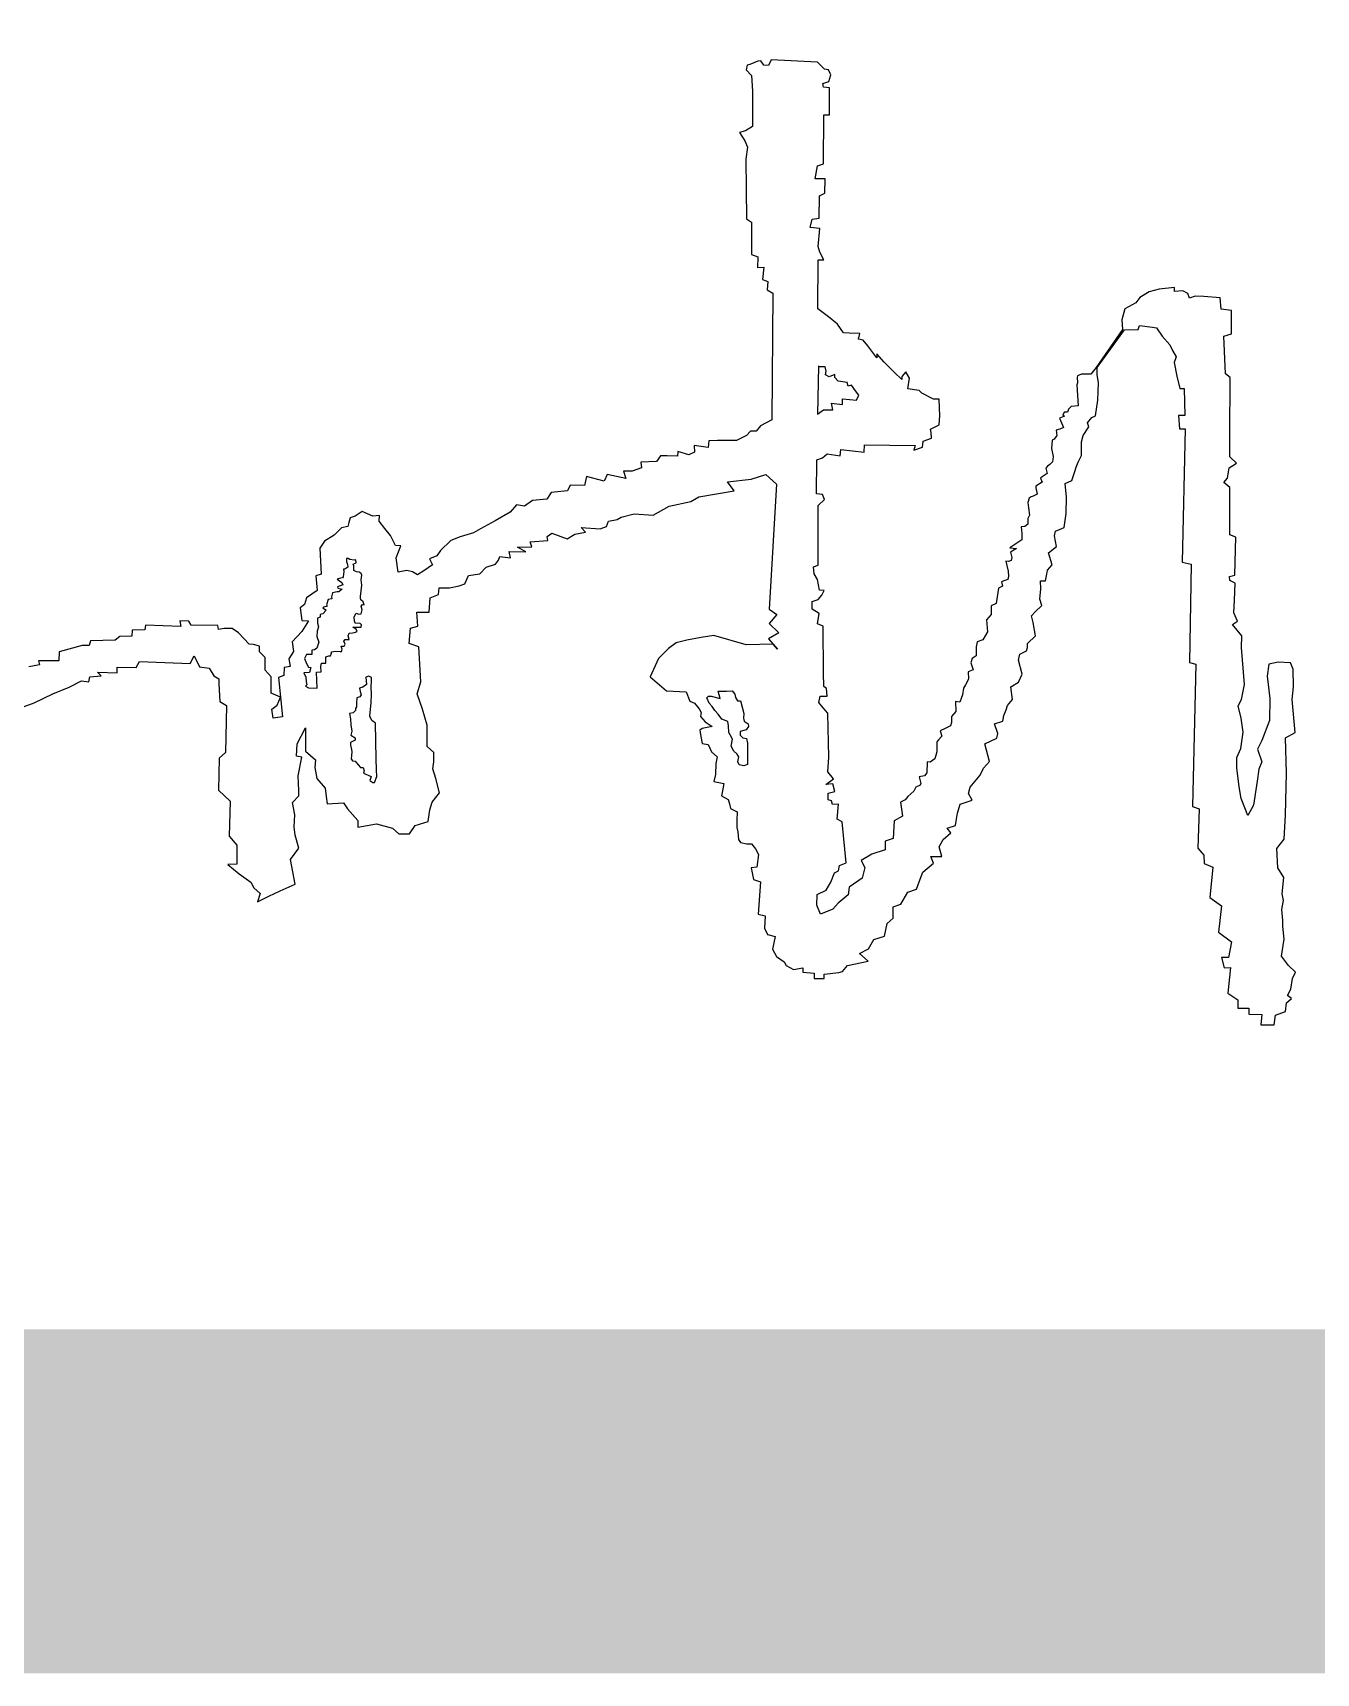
# Model space of a CAD drawing. Header units: inches. Extents: x -1128797 to -980297, y 1991282 to 2033282.
# Drawn here: x -995566.5 to -995193.2, y 1992231.6 to 1992708.7 of the extents above; entities that cross this region are included whole.
import ezdxf

# ---------------------------------------------------------------- set-up
doc = ezdxf.new("R2010")
doc.units = ezdxf.units.IN
doc.header["$MEASUREMENT"] = 0
for name, color, linetype in [('PUB_TITLE', 4, 'Continuous'), ('XD修改V1.1', 1, 'Continuous'), ('图框', 7, 'Continuous')]:
    doc.layers.add(name, color=color, linetype=linetype)

# ---------------------------------------------------------------- blocks, each defined once
blk = doc.blocks.new('A$C4CA6255D')
at = {"color": 240}
for p, q in [((741.68, 416.87), (741.36, 415.46)), ((741.36, 415.46), (743.01, 413.69)), ((742.48, 417.17), (741.68, 416.87)), ((745.05, 418.16), (742.48, 417.17)), ((745.97, 418.29), (745.05, 418.16)), ((746.96, 416.91), (745.97, 418.29)), ((748.35, 416.85), (746.96, 416.91)), ((749.27, 418.62), (748.35, 416.85)), ((763.83, 417.9), (749.27, 418.62)), ((766.07, 415.66), (763.83, 417.9)), ((767.32, 415.4), (766.07, 415.66)), ((768.05, 413.88), (767.32, 415.4)), ((743.01, 413.69), (743.34, 408.75)), ((765.55, 411.12), (767.39, 411.78)), ((765.74, 410), (765.55, 411.12)), ((767.65, 409.74), (765.74, 410)), ((767.39, 411.78), (768.05, 413.88)), ((767.65, 401.2), (767.65, 409.74)), ((743.34, 408.75), (743.33, 397.53)), ((765.74, 385.73), (765.81, 401.2)), ((765.81, 401.2), (767.65, 401.2)), ((741.09, 396.21), (739.18, 395.62)), ((739.18, 395.62), (740.96, 393.05)), ((743.33, 397.53), (741.09, 396.21)), ((740.96, 393.05), (741.75, 391.08)), ((741.75, 391.08), (741.22, 387.2)), ((741.22, 387.2), (741.48, 368.39)), ((763.11, 381.08), (763.83, 385.14)), ((763.83, 385.14), (765.74, 385.73)), ((766.27, 381.08), (763.11, 381.08)), ((766.2, 376.47), (766.27, 381.08)), ((764.36, 368.58), (764.49, 375.68)), ((764.49, 375.68), (766.2, 376.47)), ((741.48, 368.39), (743, 367.4)), ((761.53, 365.68), (762.12, 368.31)), ((762.12, 368.31), (764.36, 368.58)), ((743, 367.4), (743.06, 357.15)), ((764.56, 365.35), (761.53, 365.68)), ((764.03, 359.64), (764.56, 365.35)), ((764.56, 357.93), (764.03, 359.64)), ((765.88, 355.43), (764.56, 357.93)), ((743.06, 357.15), (745.03, 356.43)), ((745.03, 356.43), (744.9, 353.07)), ((744.9, 353.07), (746.88, 353.14)), ((746.88, 353.14), (746.48, 349.25)), ((763.96, 340.03), (764.03, 355.43)), ((764.03, 355.43), (765.88, 355.43)), ((746.48, 349.25), (748.2, 348.66)), ((748.2, 348.66), (747.93, 345.96)), ((747.93, 345.96), (749.71, 344.98)), ((749.71, 344.98), (749.48, 305.01)), ((864.33, 341.85), (860.84, 339.99)), ((865.61, 343.59), (864.33, 341.85)), ((868.52, 345.33), (865.61, 343.59)), ((871.65, 346.26), (868.52, 345.33)), ((876.54, 346.73), (871.65, 346.26)), ((876.54, 345.45), (876.54, 346.73)), ((879.21, 345.68), (876.54, 345.45)), ((880.72, 344.82), (879.21, 345.68)), ((881.31, 343.36), (880.72, 344.82)), ((883.05, 344.05), (881.31, 343.36)), ((885.84, 343.94), (883.05, 344.05)), ((885.84, 343.94), (885.84, 343.94)), ((890.96, 343.47), (885.84, 343.94)), ((891.31, 339.87), (890.96, 343.47)), ((767.28, 337.48), (763.96, 340.03)), ((770.18, 335.18), (767.28, 337.48)), ((860.84, 339.99), (859.91, 336.51)), ((894.57, 339.53), (891.31, 339.87)), ((894.57, 332.11), (894.57, 339.53)), ((772.09, 332.42), (770.18, 335.18)), ((773.87, 332.28), (772.09, 332.42)), ((777.18, 332.26), (773.87, 332.28)), ((776.83, 330.38), (777.18, 332.26)), ((860.1, 333.53), (851.8, 321.54)), ((857.16, 328.44), (860.77, 333.37)), ((859.91, 336.51), (860.1, 333.53)), ((860.77, 333.37), (865.1, 333.45)), ((865.1, 333.45), (865.52, 334.79)), ((865.52, 334.79), (869.64, 334.17)), ((869.64, 334.17), (870.88, 333.96)), ((870.88, 333.96), (872.63, 331.39)), ((872.63, 331.39), (875.1, 328.61)), ((892.13, 331.41), (894.57, 332.11)), ((892.59, 319.45), (892.13, 331.41)), ((778.28, 330.11), (776.83, 330.38)), ((779.73, 328.34), (778.28, 330.11)), ((782.57, 324.58), (779.73, 328.34)), ((852.11, 321.54), (857.16, 328.44)), ((875.1, 328.61), (875.93, 326.86)), ((875.93, 326.86), (877.06, 324.9)), ((764.2, 322.02), (763.9, 306.73)), ((766.3, 321.65), (764.19, 321.69)), ((766.6, 320.3), (766.3, 321.65)), ((782.57, 325.83), (782.57, 324.58)), ((784.87, 323.2), (782.57, 325.83)), ((788.1, 320.04), (784.87, 323.2)), ((851.8, 321.54), (850.09, 319.43)), ((852.11, 319.28), (852.11, 321.54)), ((877.06, 324.9), (876.44, 323.05)), ((876.44, 323.05), (877.27, 318.72)), ((766.37, 319.17), (766.6, 320.3)), ((767.5, 318.5), (766.37, 319.17)), ((769.37, 319.32), (767.5, 318.5)), ((769.37, 318.35), (769.37, 319.32)), ((770.42, 317.15), (769.37, 318.35)), ((773.24, 316.76), (770.42, 317.15)), ((773.24, 316.76), (773.24, 316.76)), ((773.58, 315.58), (773.24, 316.76)), ((774.63, 315.88), (773.58, 315.58)), ((775.83, 314.08), (774.63, 315.88)), ((790.47, 317.67), (788.1, 320.04)), ((791.73, 320.17), (790.47, 318.66)), ((790.47, 318.66), (790.47, 317.67)), ((792.91, 318.13), (791.73, 320.17)), ((792.39, 314.74), (792.91, 318.13)), ((845.9, 316.6), (845.74, 316)), ((845.74, 316), (846.16, 309.42)), ((845.92, 318.87), (845.84, 318.45)), ((845.84, 318.45), (845.9, 316.6)), ((847.15, 319.39), (845.92, 318.87)), ((848.36, 319.43), (847.15, 319.39)), ((850.09, 319.43), (848.36, 319.43)), ((852.52, 316.7), (852.11, 319.28)), ((852.31, 311.14), (852.52, 316.7)), ((877.27, 318.72), (878.2, 314.81)), ((894.1, 318.29), (892.59, 319.45)), ((893.99, 299.82), (894.1, 318.29)), ((771.7, 309.81), (771.78, 311.6)), ((771.78, 311.6), (776.13, 311.23)), ((775.83, 314.08), (775.83, 314.08)), ((776.95, 312.8), (775.83, 314.08)), ((776.13, 311.23), (776.95, 312.8)), ((795.95, 314.28), (792.39, 314.74)), ((796.8, 313.35), (795.95, 314.28)), ((800.49, 311.45), (796.8, 313.35)), ((802.21, 311.45), (800.49, 311.45)), ((802.47, 306.25), (802.21, 311.45)), ((851.59, 306.2), (852.31, 311.14)), ((878.2, 314.81), (879.54, 314.81)), ((879.54, 314.81), (879.76, 306.3)), ((763.9, 306.73), (765.77, 308.16)), ((765.77, 308.16), (768.7, 308.16)), ((768.25, 310.26), (771.7, 309.81)), ((768.7, 308.16), (768.25, 310.26)), ((802.21, 303.35), (802.47, 306.25)), ((841.77, 306.18), (840.27, 305.48)), ((840.27, 305.48), (841.51, 302.5)), ((841.74, 307.41), (841.25, 306.47)), ((841.25, 306.47), (841.77, 306.18)), ((842.78, 307.39), (841.74, 307.41)), ((843.03, 308.39), (842.78, 307.39)), ((843.9, 309.19), (843.03, 308.39)), ((846.16, 309.42), (843.9, 309.19)), ((849.12, 304.04), (850.46, 305.69)), ((850.46, 305.69), (851.59, 306.2)), ((877.8, 306.3), (878.11, 302.18)), ((879.76, 306.3), (877.8, 306.3)), ((742.73, 301.43), (741.47, 300.07)), ((744.52, 301.43), (742.73, 301.43)), ((745.89, 303.12), (744.52, 301.43)), ((749.48, 305.01), (745.89, 303.12)), ((799.57, 302.03), (802.21, 303.35)), ((799.77, 300.98), (799.57, 302.03)), ((799.83, 299.14), (799.77, 300.98)), ((840.32, 302.04), (839.21, 301.67)), ((839.21, 301.67), (839.44, 300.02)), ((841.51, 302.5), (840.32, 302.04)), ((847.67, 300.02), (849.53, 302.8)), ((849.53, 302.8), (849.12, 304.04)), ((878.11, 302.18), (879.86, 302.18)), ((878.11, 302.18), (878.11, 302.18)), ((879.86, 302.18), (878.93, 260.1)), ((724.93, 296.91), (725.03, 294.8)), ((729.35, 296.28), (724.93, 296.91)), ((729.56, 298.38), (729.35, 296.28)), ((732.3, 298.49), (729.56, 298.38)), ((738.31, 298.49), (732.3, 298.49)), ((741.47, 300.07), (738.31, 298.49)), ((771.01, 293.6), (771.21, 295.58)), ((771.21, 295.58), (778.59, 294.72)), ((778.59, 294.72), (778.65, 297.03)), ((778.65, 297.03), (794.63, 296.83)), ((794.63, 296.83), (794.3, 295.45)), ((794.3, 295.45), (797, 296.31)), ((797, 296.31), (797.2, 298.28)), ((797.2, 298.28), (799.83, 299.14)), ((837.93, 298.51), (837.7, 295.89)), ((837.7, 295.89), (838.2, 293.4)), ((838.53, 298.92), (837.93, 298.51)), ((839.44, 300.02), (838.53, 298.92)), ((847.15, 298.06), (847.67, 300.02)), ((847.15, 293.68), (847.15, 298.06)), ((893.99, 293.32), (893.99, 299.82)), ((713.02, 291.86), (708.07, 291.65)), ((708.07, 291.65), (708.28, 289.86)), ((714.28, 293.65), (713.02, 291.86)), ((716.39, 293.65), (714.28, 293.65)), ((719.66, 293.54), (716.39, 293.65)), ((719.76, 295.01), (719.66, 293.54)), ((723.24, 293.96), (719.76, 295.01)), ((725.03, 294.8), (723.24, 293.96)), ((723.24, 293.96), (723.24, 293.96)), ((763.5, 281.57), (763.63, 292.35)), ((763.63, 292.35), (765.47, 292.95)), ((765.47, 292.95), (766.92, 294.26)), ((766.92, 294.26), (771.01, 293.6)), ((836.5, 290.37), (835.95, 289.68)), ((837.14, 290.83), (836.5, 290.37)), ((838.02, 291.74), (837.14, 290.83)), ((838.2, 293.4), (838.02, 291.74)), ((845.09, 288.63), (845.5, 290.07)), ((845.5, 290.07), (846.12, 291.62)), ((846.12, 291.62), (847.15, 293.68)), ((893.75, 289.83), (896.08, 291.34)), ((896.08, 291.34), (893.99, 293.32)), ((690.89, 287.12), (690.26, 284.28)), ((696.48, 285.65), (690.89, 287.12)), ((697.43, 287.75), (696.48, 285.65)), ((703.33, 286.49), (697.43, 287.75)), ((702.59, 288.8), (703.33, 286.49)), ((705.33, 288.8), (702.59, 288.8)), ((708.28, 289.86), (705.33, 288.8)), ((735.49, 285.45), (742.96, 286.28)), ((737.56, 282.54), (735.49, 285.45)), ((742.96, 286.28), (747.53, 287.73)), ((747.53, 287.73), (750.86, 284.62)), ((834.8, 285.28), (832.74, 284.04)), ((834.8, 286.97), (834.25, 286.56)), ((834.25, 286.56), (834.8, 285.28)), ((836.36, 288.07), (834.8, 286.97)), ((835.95, 289.68), (836.36, 288.07)), ((842, 284.92), (844.16, 285.85)), ((842.41, 280.6), (842, 284.92)), ((844.16, 285.85), (845.09, 288.63)), ((892.13, 285.19), (893.26, 286.52)), ((893.99, 283.59), (892.13, 285.19)), ((893.26, 286.52), (893.75, 289.83)), ((678.46, 279.96), (673.93, 279.54)), ((679.83, 282.07), (678.46, 279.96)), ((684.89, 282.6), (679.83, 282.07)), ((685.73, 284.38), (684.89, 282.6)), ((690.26, 284.28), (685.73, 284.38)), ((723.86, 279.22), (726.35, 280.68)), ((726.35, 280.68), (737.56, 282.54)), ((750.86, 284.62), (748.57, 245.2)), ((765.48, 281.38), (763.5, 281.57)), ((764.03, 277.95), (766.07, 279.8)), ((766.07, 279.8), (765.48, 281.38)), ((830.66, 280.25), (830.2, 278.83)), ((831.31, 280.69), (830.66, 280.25)), ((831.91, 280.87), (831.31, 280.69)), ((833.15, 281.56), (831.91, 280.87)), ((832.74, 284.04), (832.74, 283.49)), ((832.74, 283.49), (833.15, 281.56)), ((842.31, 275.45), (842.41, 280.6)), ((893.99, 268.72), (893.99, 283.59)), ((617.94, 274.54), (616.36, 274.01)), ((620.15, 276.01), (617.94, 274.54)), ((623.53, 274.54), (620.15, 276.01)), ((625.63, 274.75), (623.53, 274.54)), ((625.53, 272.96), (625.63, 274.75)), ((666.87, 275.86), (662.09, 273.07)), ((668.87, 278.18), (666.87, 275.86)), ((671.4, 277.75), (668.87, 278.18)), ((673.93, 279.54), (671.4, 277.75)), ((701.88, 274.27), (705.99, 275.28)), ((705.99, 275.28), (712.02, 274.87)), ((712.02, 274.87), (717, 277.77)), ((717, 277.77), (723.86, 279.22)), ((723.86, 279.22), (723.86, 279.22)), ((764.03, 259.09), (764.03, 277.95)), ((830.2, 278.83), (830.48, 277.17)), ((830.76, 274.88), (830.25, 273.78)), ((830.48, 277.17), (830.76, 274.88)), ((841.69, 271.02), (842.31, 275.45)), ((613.56, 270.85), (611.24, 268.54)), ((615.59, 271.32), (613.56, 270.85)), ((615.94, 272.54), (615.59, 271.32)), ((616.36, 274.01), (615.94, 272.54)), ((627.32, 270.65), (625.53, 272.96)), ((629.11, 268.44), (627.32, 270.65)), ((655.24, 269.28), (651.03, 268.02)), ((657.45, 270.54), (655.24, 269.28)), ((662.09, 273.07), (657.45, 270.54)), ((678.48, 268.11), (680.03, 269.24)), ((680.03, 269.24), (684.82, 267.38)), ((687.26, 268.84), (690.67, 269.49)), ((689.21, 270.95), (695.3, 270.62)), ((690.67, 269.49), (689.21, 270.95)), ((695.3, 270.62), (697.25, 271.35)), ((697.25, 271.35), (697.9, 272.97)), ((697.9, 272.97), (700.58, 273.54)), ((700.58, 273.54), (701.88, 274.27)), ((829.29, 271.35), (828.09, 271.16)), ((828.09, 271.16), (828.37, 269.1)), ((830.2, 272.08), (829.29, 271.35)), ((830.25, 273.78), (830.2, 272.08)), ((838.7, 268.35), (839.01, 269.79)), ((839.01, 269.79), (841.69, 271.02)), ((608.19, 266.64), (606.71, 264.43)), ((606.71, 264.43), (607.13, 256.22)), ((611.24, 268.54), (608.19, 266.64)), ((630.69, 265.28), (629.11, 268.44)), ((632.38, 265.17), (630.69, 265.28)), ((630.9, 261.39), (632.38, 265.17)), ((648.08, 266.86), (644.81, 263.7)), ((651.03, 268.02), (648.08, 266.86)), ((669.14, 264.78), (673.69, 264.94)), ((671.82, 263.32), (669.14, 264.78)), ((673.12, 266.48), (678.73, 266.89)), ((673.69, 264.94), (673.12, 266.48)), ((678.73, 266.89), (678.48, 268.11)), ((684.82, 267.38), (687.26, 268.84)), ((827.77, 266.67), (824.56, 264.61)), ((824.56, 264.61), (826.62, 264.34)), ((826.62, 264.34), (824.74, 263.19)), ((828.32, 267.13), (827.77, 266.67)), ((828.37, 269.1), (828.32, 267.13)), ((836.74, 262.99), (839.32, 264.95)), ((839.32, 264.95), (838.7, 268.35)), ((895.85, 267.91), (893.99, 268.72)), ((895.74, 260.01), (895.85, 267.91)), ((615.23, 261.23), (615.2, 260.21)), ((615.2, 260.21), (615.5, 259.31)), ((615.67, 261.23), (615.23, 261.23)), ((615.5, 259.31), (615.64, 258.44)), ((615.67, 261.23), (615.67, 261.23)), ((616.28, 260.85), (615.67, 261.23)), ((617.6, 260.72), (616.28, 260.85)), ((617.24, 259.44), (618.19, 259.87)), ((617.51, 258.86), (617.24, 259.44)), ((618.12, 260.76), (617.6, 260.72)), ((618.19, 259.87), (618.12, 260.76)), ((631.53, 256.86), (630.9, 261.39)), ((642.28, 259.18), (639.54, 257.28)), ((643.65, 262.02), (641.33, 261.07)), ((641.33, 261.07), (642.28, 259.18)), ((644.81, 263.7), (643.65, 262.02)), ((659.24, 258.44), (662.18, 259.42)), ((662.18, 259.42), (663.13, 260.72)), ((663.13, 260.72), (663.54, 261.86)), ((663.54, 261.86), (666.95, 261.37)), ((666.54, 263.4), (671.82, 263.32)), ((666.95, 261.37), (666.54, 263.4)), ((762.58, 258.56), (764.03, 259.09)), ((823.27, 260.4), (823.59, 258.97)), ((824.18, 260.3), (823.27, 260.4)), ((823.59, 258.97), (824.05, 257.23)), ((824.96, 260.58), (824.18, 260.3)), ((824.74, 263.19), (825.15, 261.5)), ((825.15, 261.5), (824.96, 260.58)), ((836.48, 257.53), (837.97, 259.21)), ((837.97, 259.21), (836.74, 262.99)), ((878.93, 260.1), (881.82, 259.38)), ((881.82, 259.38), (881.31, 228.4)), ((895.62, 255.95), (895.74, 260.01)), ((607.13, 256.22), (605.45, 255.7)), ((605.45, 255.7), (605.87, 251.07)), ((612.9, 254.86), (612.26, 254.71)), ((612.26, 254.71), (612.96, 254.13)), ((613.92, 255.09), (612.9, 254.86)), ((612.96, 254.13), (613.72, 253.58)), ((614.16, 255.44), (613.92, 255.09)), ((614.3, 257.1), (614.16, 255.44)), ((614.24, 257.85), (614.3, 257.1)), ((614.68, 257.85), (614.24, 257.85)), ((615.64, 258.44), (614.68, 257.85)), ((617.54, 257.47), (617.51, 258.86)), ((618.35, 257), (617.54, 257.47)), ((619.17, 256.91), (618.35, 257)), ((619.81, 256.48), (619.17, 256.91)), ((620.07, 255.92), (619.81, 256.48)), ((619.81, 254.44), (620.07, 255.92)), ((620.01, 252.84), (619.81, 254.44)), ((634.17, 257.39), (631.53, 256.86)), ((635.96, 256.97), (634.17, 257.39)), ((637.64, 256.02), (635.96, 256.97)), ((639.54, 257.28), (637.64, 256.02)), ((637.64, 256.02), (637.64, 256.02)), ((652.55, 253.23), (653.69, 255.83)), ((653.69, 255.83), (657.28, 256.32)), ((657.28, 256.32), (659.24, 258.44)), ((762.77, 256.32), (762.58, 258.56)), ((763.89, 254.61), (762.77, 256.32)), ((764.49, 251.25), (763.89, 254.61)), ((822.67, 254.11), (821.93, 253.84)), ((821.93, 253.84), (822.21, 252.46)), ((823.95, 254.57), (822.67, 254.11)), ((824.18, 255.63), (823.95, 254.57)), ((824.05, 257.23), (824.18, 255.63)), ((834.26, 254.16), (835.81, 254.16)), ((834.36, 251.59), (834.26, 254.16)), ((835.81, 254.16), (836.22, 256.22)), ((836.22, 256.22), (836.48, 257.53)), ((893.88, 255.48), (895.62, 255.95)), ((893.99, 254.21), (893.88, 255.48)), ((895.74, 253.39), (893.99, 254.21)), ((602.5, 248.75), (601.97, 246.65)), ((605.87, 251.07), (602.5, 248.75)), ((610.72, 250.42), (610.45, 249.08)), ((610.45, 249.08), (610.6, 248.47)), ((612.23, 250.65), (610.72, 250.42)), ((610.72, 250.42), (610.72, 250.42)), ((612.73, 250.68), (612.23, 250.65)), ((613.98, 252.94), (612.29, 252.3)), ((612.29, 252.3), (612.44, 251.8)), ((612.44, 251.8), (613.81, 251.48)), ((613.81, 251.48), (612.73, 250.68)), ((613.72, 253.58), (613.98, 252.94)), ((619.6, 248.57), (619.63, 249.24)), ((619.69, 248.13), (619.6, 248.57)), ((619.63, 249.24), (620.01, 252.84)), ((641.28, 244.26), (641.61, 248.82)), ((641.61, 248.82), (644.22, 249.8)), ((644.22, 249.8), (644.39, 251.92)), ((644.39, 251.92), (647.65, 251.92)), ((647.65, 251.92), (650.75, 252.57)), ((650.75, 252.57), (652.55, 253.23)), ((764.09, 248.23), (765.21, 249.67)), ((765.94, 251.12), (764.49, 251.25)), ((765.21, 249.67), (765.94, 251.12)), ((820.97, 251.86), (820.28, 247)), ((822.21, 252.46), (820.97, 251.86)), ((834.05, 248.39), (834.36, 251.59)), ((895.51, 248.05), (895.74, 253.39)), ((601.97, 246.65), (600.6, 245.59)), ((600.6, 245.59), (601.13, 241.59)), ((607.66, 243.77), (606.87, 243.48)), ((606.87, 243.48), (606.87, 242.67)), ((608.71, 244.86), (607.66, 243.77)), ((608.07, 245.85), (607.75, 245.65)), ((607.75, 245.65), (608.71, 244.86)), ((609.09, 246.14), (608.07, 245.85)), ((609.35, 248.24), (608.85, 246.58)), ((608.85, 246.58), (609.09, 246.14)), ((610.6, 248.47), (609.35, 248.24)), ((609.35, 248.24), (609.35, 248.24)), ((617.59, 242.81), (618.2, 243.92)), ((618.2, 243.92), (619.11, 243.6)), ((619.11, 243.6), (619.81, 243.74)), ((620.48, 247.58), (619.69, 248.13)), ((619.81, 243.74), (620.13, 245.05)), ((619.86, 246.16), (620.27, 246.71)), ((620.13, 245.05), (619.86, 246.16)), ((620.27, 246.71), (620.74, 246.56)), ((620.74, 246.56), (620.48, 247.58)), ((637.37, 244.26), (641.28, 244.26)), ((637.69, 239.85), (637.37, 244.26)), ((748.57, 245.2), (751.06, 243.54)), ((751.06, 243.54), (748.57, 240.64)), ((762.18, 247.63), (764.09, 248.23)), ((762.18, 245.2), (762.18, 247.63)), ((764.36, 243.84), (762.18, 245.2)), ((763.9, 240.62), (764.36, 243.84)), ((818.71, 243.48), (817.15, 241.83)), ((820.28, 247), (818.71, 246.28)), ((818.71, 246.28), (818.71, 243.48)), ((831.37, 243.14), (832.61, 244.38)), ((832.61, 244.38), (834.67, 246.33)), ((834.67, 246.33), (834.05, 248.39)), ((895.27, 244.1), (895.51, 248.05)), ((896.44, 241.43), (895.27, 244.1)), ((547.49, 238.58), (547.38, 236.68)), ((551.49, 238.68), (547.49, 238.58)), ((551.7, 240.16), (551.49, 238.68)), ((562.87, 239.74), (551.7, 240.16)), ((562.56, 241.52), (562.87, 239.74)), ((565.4, 241.42), (562.56, 241.52)), ((566.14, 240.16), (565.4, 241.42)), ((574.55, 240.11), (566.14, 240.16)), ((574.78, 238.79), (574.55, 240.11)), ((576.57, 239.1), (574.78, 238.79)), ((579.1, 239.1), (576.57, 239.1)), ((581.1, 237.74), (579.1, 239.1)), ((601.13, 241.59), (603.23, 241.49)), ((603.23, 241.49), (601.13, 238.12)), ((605.9, 238.23), (605.79, 236.54)), ((606.32, 239.64), (605.9, 238.23)), ((606.87, 242.67), (605.99, 242.35)), ((605.99, 242.35), (605.99, 241.47)), ((605.99, 241.47), (605.99, 240.75)), ((605.99, 240.75), (606.32, 239.64)), ((617.18, 239.52), (619.86, 239.58)), ((618.2, 238.95), (617.18, 239.52)), ((617.71, 241.38), (617.59, 242.81)), ((618.03, 240.74), (617.71, 241.38)), ((619.4, 240.8), (618.03, 240.74)), ((618.52, 238.14), (618.2, 238.95)), ((619.95, 240.28), (619.4, 240.8)), ((619.86, 239.58), (619.95, 240.28)), ((634.91, 234.33), (635.41, 239.2)), ((635.41, 239.2), (637.69, 239.85)), ((748.57, 240.64), (751.69, 237.73)), ((765.68, 239.89), (763.9, 240.62)), ((765.75, 225.11), (765.68, 239.89)), ((817.15, 241.83), (817.52, 238.11)), ((831.89, 240.98), (831.37, 243.14)), ((832.71, 236.76), (831.89, 240.98)), ((894.81, 240.38), (896.44, 241.43)), ((897.84, 236.8), (894.81, 240.38)), ((531.79, 233.74), (524.47, 231.73)), ((533.9, 233.74), (531.79, 233.74)), ((534.32, 235.21), (533.9, 233.74)), ((542.12, 235.42), (534.32, 235.21)), ((543.59, 236.58), (542.12, 235.42)), ((547.38, 236.68), (543.59, 236.58)), ((584.47, 234.16), (581.1, 237.74)), ((585.84, 234.05), (584.47, 234.16)), ((587.74, 233.53), (585.84, 234.05)), ((587.74, 231.74), (587.74, 233.53)), ((601.13, 238.12), (598.07, 234.86)), ((598.07, 234.86), (598.49, 231.81)), ((605.79, 236.54), (606.46, 234.76)), ((606.2, 234.18), (605.85, 232.93)), ((606.46, 234.76), (606.2, 234.18)), ((613.51, 233.57), (614.44, 233.54)), ((613.77, 232.55), (613.51, 233.57)), ((614.38, 235.11), (614.76, 235.66)), ((614.76, 234.18), (614.38, 235.11)), ((614.44, 233.54), (614.76, 234.18)), ((614.76, 235.66), (615.98, 235.66)), ((615.75, 236.83), (616.01, 237.67)), ((615.98, 235.66), (615.75, 236.83)), ((616.01, 237.67), (617.03, 237.76)), ((617.03, 237.76), (617.7, 237.81)), ((617.7, 237.81), (618.52, 238.14)), ((638.01, 233.36), (634.91, 234.33)), ((638.67, 222.27), (638.01, 233.36)), ((719.29, 234.62), (716.79, 232.76)), ((722.61, 235.45), (719.29, 234.62)), ((727.18, 236.28), (722.61, 235.45)), ((731.13, 236.9), (727.18, 236.28)), ((741.3, 234), (731.13, 236.9)), ((749.82, 234.21), (741.3, 234)), ((741.3, 234), (741.3, 234)), ((751.69, 237.73), (748.36, 235.87)), ((748.36, 235.87), (751.27, 232.55)), ((751.27, 232.55), (749.82, 234.21)), ((813.94, 233.34), (813.89, 230.45)), ((814.3, 234.9), (813.94, 233.34)), ((816.09, 235.54), (814.3, 234.9)), ((817.52, 238.11), (816.09, 235.54)), ((829.83, 232.02), (830.14, 233.15)), ((830.14, 234.39), (832.71, 236.76)), ((830.14, 233.15), (830.14, 234.39)), ((897.72, 233.08), (897.84, 236.8)), ((898.65, 221.47), (897.72, 233.08)), ((517.93, 228.89), (518.25, 227.63)), ((524.36, 228.89), (517.93, 228.89)), ((524.47, 231.73), (524.36, 228.89)), ((548.78, 226.81), (549.8, 228.65)), ((549.8, 228.65), (565.88, 228.08)), ((565.88, 228.08), (567.11, 230.52)), ((567.11, 230.52), (568.74, 227.06)), ((589.53, 229.95), (587.74, 231.74)), ((589.53, 225.95), (589.53, 229.95)), ((598.49, 231.81), (597.01, 229.53)), ((597.01, 229.53), (597.43, 227.11)), ((602.52, 230.89), (601.97, 229.61)), ((601.97, 229.61), (602.15, 229.09)), ((602.15, 229.09), (602.38, 228.57)), ((602.38, 228.57), (602.67, 227.89)), ((604.19, 230.92), (602.52, 230.89)), ((602.52, 230.89), (602.52, 230.89)), ((602.67, 227.89), (603.19, 226.9)), ((604.24, 231.42), (604.19, 230.92)), ((604.27, 232.23), (604.24, 231.42)), ((605.12, 232.38), (604.27, 232.23)), ((605.85, 232.93), (605.12, 232.38)), ((607.09, 227.1), (607.26, 228.18)), ((607.26, 228.18), (608.66, 228.18)), ((608.66, 228.18), (608.68, 229.62)), ((608.68, 230.22), (609.55, 230.53)), ((608.68, 229.62), (608.68, 230.22)), ((609.55, 230.53), (610.09, 230.48)), ((610.09, 230.48), (610.49, 231.35)), ((610.4, 231.8), (611.69, 231.95)), ((610.49, 231.35), (610.4, 231.8)), ((611.69, 231.95), (613.2, 231.9)), ((613.2, 231.9), (613.64, 231.9)), ((613.64, 231.9), (613.77, 232.55)), ((713.68, 229.64), (710.98, 223.83)), ((716.79, 232.76), (713.68, 229.64)), ((713.68, 229.64), (713.68, 229.64)), ((716.79, 232.76), (716.79, 232.76)), ((812.7, 229.67), (812.23, 228.31)), ((812.23, 228.31), (812.97, 226.11)), ((813.89, 230.45), (812.7, 229.67)), ((827.35, 229.14), (827.77, 230.99)), ((828.49, 224.71), (827.35, 229.14)), ((827.77, 230.99), (829.83, 232.02)), ((881.31, 228.4), (883.26, 227.89)), ((881.31, 228.4), (881.31, 228.4)), ((883.26, 227.89), (882.23, 182.92)), ((906.33, 227.85), (905.74, 224.02)), ((909.23, 228.44), (906.33, 227.85)), ((913.19, 228.32), (909.23, 228.44)), ((914, 226.23), (913.19, 228.32)), ((518.25, 227.63), (514.88, 227)), ((527.65, 220.59), (531.53, 222.63)), ((531.53, 222.63), (533.87, 222.32)), ((533.87, 222.32), (534.18, 223.85)), ((534.18, 223.85), (537.75, 224.16)), ((536.63, 225.28), (542.76, 225.08)), ((537.75, 224.16), (536.63, 225.28)), ((542.76, 226.91), (548.78, 226.81)), ((542.76, 225.08), (542.76, 226.91)), ((568.74, 227.06), (571.8, 226.55)), ((571.8, 226.55), (573.33, 224.2)), ((573.33, 224.2), (574.87, 223.18)), ((574.87, 223.18), (574.87, 221.65)), ((591.43, 223.84), (589.53, 225.95)), ((591.43, 223.84), (591.43, 223.84)), ((591.43, 218.69), (591.43, 223.84)), ((595.43, 224.27), (593.74, 223.63)), ((593.74, 223.63), (595.01, 211.22)), ((595.53, 226.79), (595.43, 224.27)), ((597.43, 227.11), (595.53, 226.79)), ((603.48, 225.27), (601.76, 225.15)), ((601.76, 225.15), (602.38, 223.72)), ((602.38, 223.72), (602.43, 222.43)), ((603.19, 226.9), (603.89, 226.81)), ((603.89, 226.81), (603.48, 225.27)), ((603.89, 226.81), (603.89, 226.81)), ((605.67, 225.36), (607.23, 225.44)), ((605.93, 220.33), (605.67, 225.36)), ((607.23, 225.44), (607.09, 227.1)), ((622.19, 224.07), (621.27, 223.7)), ((621.27, 223.7), (621.5, 221.43)), ((622.19, 224.07), (622.19, 224.07)), ((623.02, 223.6), (622.19, 224.07)), ((622.93, 220.69), (623.02, 222.63)), ((623.02, 222.63), (623.02, 223.6)), ((710.98, 223.83), (716.17, 219.48)), ((765.81, 220.77), (765.75, 225.11)), ((811.54, 223.08), (810.53, 221.29)), ((812.97, 226.11), (811.36, 225.47)), ((811.36, 225.47), (811.54, 223.08)), ((827.34, 222.17), (828.49, 224.71)), ((905.74, 224.02), (906.68, 217.05)), ((914.12, 220.65), (914, 226.23)), ((516.62, 215.7), (522.44, 218.45)), ((522.44, 218.45), (527.65, 220.59)), ((574.87, 221.65), (575.15, 216.09)), ((594.38, 217.43), (591.43, 218.69)), ((602.69, 221.38), (602.26, 220.86)), ((602.26, 220.86), (603.17, 220.34)), ((602.43, 222.43), (602.69, 221.38)), ((603.17, 220.34), (605.93, 220.33)), ((619.41, 217.5), (618.39, 217.27)), ((620.29, 220.6), (619.23, 220.32)), ((619.23, 220.32), (619.5, 219.28)), ((619.78, 218.15), (619.41, 217.5)), ((619.5, 219.28), (619.78, 218.15)), ((621.5, 221.43), (620.29, 220.6)), ((623.02, 218.28), (622.93, 220.69)), ((622.98, 215.73), (623.02, 218.28)), ((637.52, 218.52), (638.67, 222.27)), ((637.52, 218.52), (637.52, 218.52)), ((639.16, 213.62), (637.52, 218.52)), ((638.67, 222.27), (638.67, 222.27)), ((716.17, 219.48), (722.42, 219.11)), ((722.42, 219.11), (723.58, 216.15)), ((728.95, 217.2), (729.42, 217.76)), ((729.42, 217.76), (730.26, 217.76)), ((730.26, 217.76), (733.17, 217.01)), ((732.51, 219.3), (735.08, 219.3)), ((733.17, 217.01), (732.51, 219.3)), ((735.08, 219.3), (736.96, 219.49)), ((736.96, 219.49), (737.75, 218.41)), ((737.75, 218.41), (737.99, 217.38)), ((764.31, 215.8), (764.69, 217.74)), ((764.69, 217.74), (766.93, 217.74)), ((766.67, 220.18), (765.81, 220.77)), ((766.93, 217.74), (766.67, 220.18)), ((809.57, 218.13), (808.79, 215.88)), ((809.94, 220.28), (809.57, 218.13)), ((810.53, 221.29), (809.94, 220.28)), ((824.87, 220.73), (827.34, 222.17)), ((825.38, 216.71), (824.87, 220.73)), ((827.34, 222.17), (827.34, 222.17)), ((897.72, 216.7), (898.65, 221.47)), ((913.65, 216.7), (914.12, 220.65)), ((914.12, 220.65), (914.12, 220.65)), ((511.07, 213.62), (516.62, 215.7)), ((575.15, 216.09), (577.27, 214.79)), ((577.27, 214.79), (576.95, 199.95)), ((591.64, 213.64), (593.32, 214.9)), ((592.06, 210.8), (591.64, 213.64)), ((593.32, 214.9), (594.38, 217.43)), ((617.32, 212.54), (616.17, 212.31)), ((616.17, 212.31), (616.49, 210.6)), ((616.17, 212.31), (616.17, 212.31)), ((618.07, 213.19), (617.32, 212.54)), ((618.3, 214.4), (618.07, 213.84)), ((618.07, 213.84), (618.07, 213.19)), ((618.34, 215.55), (618.3, 214.4)), ((618.39, 217.27), (618.34, 215.55)), ((618.39, 217.27), (618.39, 217.27)), ((622.51, 211.49), (622.98, 215.73)), ((639.16, 213.62), (639.16, 213.62)), ((640.62, 208.57), (639.16, 213.62)), ((723.58, 216.15), (725.06, 215.5)), ((725.06, 215.5), (726.48, 213.76)), ((726.48, 213.76), (727.12, 212.6)), ((727.12, 212.6), (726.93, 211.32)), ((729.65, 215.53), (728.95, 217.2)), ((730.64, 214.51), (729.65, 215.53)), ((731.48, 213.24), (730.64, 214.51)), ((732.46, 212.03), (731.48, 213.24)), ((737.99, 217.38), (738.55, 216.31)), ((738.55, 216.31), (739.58, 216.31)), ((739.58, 216.31), (740.61, 212.33)), ((740.61, 212.33), (740.47, 210.79)), ((765.68, 214.12), (764.31, 215.8)), ((767.13, 212.34), (765.68, 214.12)), ((767.47, 198.49), (767.13, 212.34)), ((807.54, 212.91), (806.12, 211.3)), ((807.37, 216.02), (807.54, 212.91)), ((808.79, 215.88), (807.37, 216.02)), ((822.7, 211.66), (823.42, 213.41)), ((823.42, 213.41), (823.84, 214.86)), ((823.84, 214.86), (825.38, 216.71)), ((896.67, 214.73), (897.72, 216.7)), ((897.6, 210.78), (896.67, 214.73)), ((906.68, 217.05), (906.56, 210.08)), ((914.58, 206.25), (913.65, 216.7)), ((595.01, 211.22), (592.06, 210.8)), ((599.65, 202.7), (602.26, 207.75)), ((602.26, 207.75), (602.26, 200.42)), ((616.49, 210.6), (616.54, 208.7)), ((616.49, 210.6), (616.49, 210.6)), ((616.54, 208.7), (616.81, 206.74)), ((623.16, 210.1), (622.51, 211.49)), ((624.28, 209.27), (623.16, 210.1)), ((624.55, 198.02), (624.28, 209.27)), ((640.62, 208.57), (640.62, 208.57)), ((640.62, 205.63), (640.62, 208.57)), ((727.45, 207.52), (726.74, 207)), ((726.93, 211.32), (728.35, 209.64)), ((730.61, 208.22), (727.45, 207.52)), ((728.35, 209.64), (730.61, 208.22)), ((733.68, 210.53), (732.46, 212.03)), ((735.5, 209.74), (733.68, 210.53)), ((735.78, 208.38), (735.5, 209.74)), ((735.83, 206.32), (735.78, 208.38)), ((741.31, 207.1), (739.44, 206.61)), ((740.47, 210.79), (740.7, 209.9)), ((740.7, 209.9), (742.01, 209.01)), ((742.06, 208.22), (741.31, 207.1)), ((741.31, 207.1), (741.31, 207.1)), ((742.01, 209.01), (742.06, 208.22)), ((804.19, 207.59), (802.54, 206.85)), ((805.84, 208.41), (804.19, 207.59)), ((806.12, 209.42), (805.84, 208.41)), ((806.12, 211.3), (806.12, 209.42)), ((819.71, 208.99), (822.4, 209.91)), ((820.74, 206), (819.71, 208.99)), ((822.4, 209.91), (822.7, 211.66)), ((898.19, 206.37), (897.6, 210.78)), ((906.56, 210.08), (904.12, 203.81)), ((599.36, 198.8), (599.65, 202.7)), ((599.65, 202.7), (599.65, 202.7)), ((617.93, 203.82), (616.44, 203.08)), ((616.44, 203.08), (616.44, 202.29)), ((616.44, 202.29), (616.77, 200.9)), ((616.81, 206.74), (616.54, 205.49)), ((616.54, 205.49), (617.93, 204.56)), ((616.54, 205.49), (616.54, 205.49)), ((617.93, 204.56), (617.93, 203.82)), ((640.62, 201.88), (640.62, 205.63)), ((726.74, 207), (727.06, 205.07)), ((727.06, 205.07), (727.45, 202.84)), ((727.45, 202.84), (729.38, 202.46)), ((729.38, 202.46), (730.35, 200.14)), ((736.3, 205.53), (735.83, 206.32)), ((737, 204.22), (736.3, 205.53)), ((736.63, 201.98), (737, 204.22)), ((737.47, 200.43), (736.63, 201.98)), ((739.44, 206.61), (739.48, 205.48)), ((739.48, 205.48), (740.28, 204.64)), ((740.28, 204.64), (741.4, 204.41)), ((741.4, 204.41), (741.73, 202.87)), ((741.73, 202.87), (741.73, 200.67)), ((802.08, 204.01), (801.57, 203.32)), ((801.57, 203.32), (801.57, 200.2)), ((803.09, 205.16), (802.08, 204.01)), ((802.54, 206.85), (803.09, 205.16)), ((816.62, 202.71), (820.43, 204.46)), ((818.16, 197.09), (816.62, 202.71)), ((820.43, 204.46), (820.74, 206)), ((897.49, 201.26), (898.19, 206.37)), ((904.12, 203.81), (902.72, 201.02)), ((911.56, 204.63), (914.58, 206.25)), ((911.91, 193.4), (911.56, 204.63)), ((574.99, 198.16), (574.82, 188.05)), ((576.95, 199.95), (574.99, 198.16)), ((601.11, 198.46), (599.36, 198.8)), ((599.97, 192.59), (601.11, 198.46)), ((602.26, 200.42), (605.36, 197.64)), ((605.36, 197.64), (605.2, 195.2)), ((616.77, 199.05), (616.67, 197.99)), ((616.67, 197.99), (617.05, 197.39)), ((616.67, 197.99), (616.67, 197.99)), ((616.77, 200.9), (616.86, 200.21)), ((616.86, 200.21), (616.77, 199.05)), ((616.77, 199.05), (616.77, 199.05)), ((617.05, 197.39), (617.93, 197.2)), ((617.93, 197.2), (618.9, 196.12)), ((624.65, 194.55), (624.55, 198.02)), ((642.75, 199.93), (640.62, 201.88)), ((642.42, 194.87), (642.75, 196.99)), ((642.75, 196.99), (642.75, 199.93)), ((730.35, 200.14), (732.15, 198.66)), ((732.15, 198.66), (731.77, 196.53)), ((738.45, 199.41), (737.47, 200.43)), ((738.97, 198.61), (738.45, 199.41)), ((738.73, 197.07), (738.97, 198.61)), ((739.11, 196.09), (738.73, 197.07)), ((741.73, 200.67), (741.78, 197.58)), ((741.78, 197.58), (741.78, 196.18)), ((767.1, 193.87), (767.47, 198.49)), ((798.5, 197.08), (798.4, 193.52)), ((799.41, 196.95), (798.5, 197.08)), ((800.93, 197.95), (799.41, 196.95)), ((801.57, 200.2), (800.93, 197.95)), ((816.3, 195.03), (818.16, 197.09)), ((896.21, 198.35), (897.49, 201.26)), ((896.21, 195.1), (896.21, 198.35)), ((902.72, 201.02), (904.12, 197.08)), ((904.12, 197.08), (903.19, 194.75)), ((599.97, 192.59), (599.97, 192.59)), ((600.13, 187.93), (599.97, 192.59)), ((605.2, 195.2), (605.85, 191.77)), ((605.85, 191.77), (608.46, 188.67)), ((618.9, 196.12), (619.59, 195.19)), ((619.59, 195.19), (620.47, 195.19)), ((620.47, 195.19), (620.71, 194.18)), ((620.71, 194.18), (620.52, 193.43)), ((620.52, 193.43), (622.98, 192.42)), ((622.75, 191.81), (622.56, 191.17)), ((622.98, 192.42), (622.75, 191.81)), ((624, 190.47), (624.79, 192.42)), ((624.79, 192.42), (624.65, 194.55)), ((642.42, 194.87), (642.42, 194.87)), ((643.4, 191.77), (642.42, 194.87)), ((644.54, 187.21), (643.4, 191.77)), ((731.7, 193.06), (731.12, 190.8)), ((731.77, 196.53), (731.7, 193.06)), ((740.65, 195.76), (739.11, 196.09)), ((741.78, 196.18), (740.65, 195.76)), ((766.52, 189.86), (768.86, 191.65)), ((768.86, 191.65), (767.1, 193.87)), ((797.62, 192.65), (795.96, 192.28)), ((795.96, 192.28), (796.42, 190.22)), ((798.4, 193.52), (797.62, 192.65)), ((812.08, 189.06), (815.17, 192.77)), ((815.17, 192.77), (816.3, 195.03)), ((896.91, 189.18), (896.21, 195.1)), ((903.19, 194.75), (902.61, 190.92)), ((911.56, 180.27), (911.91, 193.4)), ((574.82, 188.05), (578.41, 184.62)), ((600.13, 186.3), (600.13, 187.93)), ((608.46, 188.67), (608.79, 186.07)), ((622.56, 191.17), (623.44, 190.52)), ((623.44, 190.52), (624, 190.47)), ((624, 190.47), (624, 190.47)), ((642.26, 184.27), (644.54, 187.21)), ((644.54, 187.21), (644.54, 187.21)), ((731.12, 190.8), (734.28, 190.16)), ((733.9, 187.84), (733.58, 186.32)), ((734.28, 190.16), (733.9, 187.84)), ((768.69, 190.06), (766.52, 189.86)), ((767.24, 187.1), (769.34, 187.69)), ((767.24, 185.07), (767.24, 187.1)), ((769.34, 187.69), (768.69, 190.06)), ((794.31, 187.74), (792.38, 186.09)), ((794.91, 189.07), (794.31, 187.74)), ((796.24, 189.67), (794.91, 189.07)), ((796.42, 190.22), (796.24, 189.67)), ((811.56, 187), (812.08, 189.06)), ((812.7, 184.94), (811.56, 187)), ((812.08, 189.06), (812.08, 189.06)), ((897.6, 185.46), (896.91, 189.18)), ((902.61, 190.92), (901.44, 183.37)), ((578.41, 184.62), (578.09, 173.53)), ((598.17, 184.18), (600.13, 186.3)), ((598.82, 180.26), (598.17, 184.18)), ((608.79, 186.07), (609.07, 183.8)), ((609.07, 183.8), (614.18, 184.11)), ((614.18, 184.11), (615.48, 182.15)), ((615.48, 182.15), (618.75, 178.56)), ((640.95, 178.24), (641.44, 181.83)), ((641.44, 181.83), (642.26, 184.27)), ((733.58, 186.32), (735.64, 185.1)), ((735.64, 185.1), (736.03, 183.75)), ((736.03, 183.75), (736.42, 182.27)), ((736.42, 182.27), (738.54, 181.3)), ((738.54, 181.3), (738.35, 178.47)), ((768.29, 184.74), (767.24, 185.07)), ((768.56, 183.56), (768.29, 184.74)), ((770.53, 183.69), (768.56, 183.56)), ((770.07, 178.9), (770.53, 183.69)), ((791.51, 185.03), (790.09, 184.34)), ((790.09, 184.34), (790.73, 179.9)), ((792.38, 186.09), (791.51, 185.03)), ((808, 180.85), (808.88, 183.71)), ((808.88, 183.71), (812.7, 184.94)), ((882.23, 182.92), (884.29, 182.2)), ((884.29, 182.2), (883.88, 169.78)), ((899.7, 180.12), (897.6, 185.46)), ((901.44, 183.37), (899.7, 180.12)), ((598.66, 176.51), (598.82, 180.26)), ((598.66, 176.51), (598.66, 176.51)), ((598.98, 173.9), (598.66, 176.51)), ((618.75, 178.56), (618.75, 176.44)), ((618.75, 176.44), (624.62, 177.42)), ((624.62, 177.42), (629.69, 176.12)), ((629.69, 176.12), (631.65, 174.32)), ((635.07, 174.32), (636.87, 176.93)), ((636.87, 176.93), (640.95, 178.24)), ((636.87, 176.93), (636.87, 176.93)), ((738.35, 178.47), (738.41, 176.28)), ((738.41, 176.28), (738.67, 174.92)), ((771.64, 178.11), (770.07, 178.9)), ((772.93, 165.1), (771.64, 178.11)), ((788.05, 178.4), (787.74, 172.85)), ((790.73, 179.9), (788.05, 178.4)), ((788.05, 178.4), (788.05, 178.4)), ((804.76, 176.09), (807.44, 176.91)), ((805.89, 174.64), (804.76, 176.09)), ((807.44, 176.91), (807.64, 178.35)), ((807.64, 178.35), (808, 180.85)), ((911.21, 172.61), (911.56, 180.27)), ((578.09, 173.53), (580.54, 170.76)), ((600.13, 169.83), (598.98, 173.9)), ((631.65, 174.32), (635.07, 174.32)), ((631.65, 174.32), (631.65, 174.32)), ((631.65, 174.32), (631.65, 174.32)), ((635.07, 174.32), (635.07, 174.32)), ((738.67, 174.92), (738.87, 172.54)), ((738.87, 172.54), (739.51, 171.57)), ((739.51, 171.57), (741.57, 171.19)), ((741.57, 171.19), (743.06, 171.14)), ((743.06, 171.14), (744.29, 169.6)), ((787.74, 172.85), (785.22, 172.01)), ((785.22, 172.01), (785.22, 169.28)), ((802.28, 170.22), (803.52, 172.48)), ((803.52, 172.48), (805.89, 174.64)), ((908.89, 169.7), (911.21, 172.61)), ((580.54, 170.76), (580.54, 164.77)), ((597.51, 166.24), (600.13, 169.83)), ((597.51, 166.24), (597.51, 166.24)), ((598.98, 158.41), (597.51, 166.24)), ((744.29, 169.6), (745.26, 167.73)), ((745.26, 167.73), (744.74, 163.8)), ((781.02, 167.92), (777.67, 165.93)), ((777.67, 165.93), (778.82, 163.63)), ((785.22, 169.28), (781.02, 167.92)), ((799.6, 167.13), (803.11, 167.13)), ((800.43, 165.07), (799.6, 167.13)), ((803.11, 167.13), (802.28, 170.22)), ((883.88, 169.78), (885.84, 167.62)), ((885.84, 167.62), (885.95, 164.94)), ((909.12, 163.55), (908.89, 169.7)), ((580.54, 164.77), (577.76, 164.61)), ((577.76, 164.61), (581.35, 161.67)), ((581.35, 161.67), (584.94, 159.06)), ((581.35, 161.67), (581.35, 161.67)), ((744.74, 163.8), (742.94, 163.54)), ((742.94, 163.54), (743.64, 159.87)), ((768.02, 159.02), (769.18, 161.95)), ((769.18, 161.95), (770.43, 162.58)), ((770.43, 162.58), (770.75, 164.26)), ((770.75, 164.26), (772.93, 165.1)), ((778.82, 163.63), (777.98, 160.28)), ((795.96, 159.15), (797.09, 162.25)), ((797.09, 162.25), (800.43, 165.07)), ((885.95, 164.94), (888.63, 163.81)), ((888.63, 163.81), (887.7, 154.24)), ((911.1, 160.53), (909.12, 163.55)), ((910.52, 155.42), (911.1, 160.53)), ((584.94, 159.06), (585.92, 157.27)), ((585.92, 157.27), (587.88, 155.48)), ((587.88, 155.48), (587.07, 152.87)), ((590.66, 154.66), (594.25, 156.29)), ((594.25, 156.29), (598.98, 158.41)), ((743.64, 159.87), (745.84, 159.16)), ((745.84, 159.16), (745.13, 148.92)), ((763.72, 155.15), (766.55, 156.51)), ((766.55, 156.51), (768.02, 159.02)), ((773.89, 157.45), (773.58, 155.04)), ((777.98, 160.28), (773.89, 157.45)), ((790.19, 152.14), (792.35, 155.85)), ((792.35, 155.85), (795.13, 156.88)), ((795.13, 156.88), (795.96, 159.15)), ((910.94, 153.25), (910.52, 155.42)), ((587.07, 152.87), (590.66, 154.66)), ((763.61, 151.83), (763.72, 155.15)), ((764.77, 148.97), (763.61, 151.83)), ((768.65, 150.54), (764.77, 148.97)), ((770.33, 152.42), (768.65, 150.54)), ((773.58, 155.04), (770.33, 152.42)), ((787.71, 151.22), (790.19, 152.14)), ((787.71, 147.72), (787.71, 151.22)), ((887.7, 154.24), (891.41, 151.56)), ((891.41, 151.56), (890.48, 143.32)), ((910.42, 150.47), (910.94, 153.25)), ((910.73, 146.97), (910.42, 150.47)), ((910.94, 153.25), (910.94, 153.25)), ((745.13, 148.92), (747.3, 148.44)), ((747.3, 148.44), (747.09, 144.52)), ((785.03, 142.05), (785.85, 145.96)), ((785.85, 145.96), (787.71, 147.72)), ((910.73, 145.12), (910.73, 146.97)), ((911.15, 141.1), (910.73, 145.12)), ((747.09, 144.52), (748.02, 142.57)), ((748.02, 142.57), (750.49, 141.95)), ((750.49, 141.95), (749.67, 137.93)), ((779.98, 138.04), (781.63, 140.92)), ((781.63, 140.92), (785.03, 142.05)), ((890.48, 143.32), (894.5, 140.23)), ((894.5, 140.23), (893.58, 135.3)), ((910.32, 135.74), (911.15, 141.1)), ((749.67, 137.93), (750.9, 135.56)), ((750.9, 135.56), (753.28, 133.92)), ((777.09, 136.49), (779.98, 138.04)), ((779.88, 134.12), (777.09, 136.49)), ((891.41, 135.3), (892.24, 132)), ((893.58, 135.3), (891.41, 135.3)), ((912.49, 132.76), (910.32, 135.74)), ((753.28, 133.92), (754, 132.78)), ((754, 132.78), (756.27, 131.44)), ((756.27, 131.44), (759.26, 131.96)), ((759.26, 131.96), (759.26, 130.62)), ((759.26, 130.62), (762.76, 130.31)), ((762.76, 130.31), (762.76, 128.66)), ((765.96, 130), (770.6, 130.52)), ((765.96, 128.66), (765.96, 130)), ((770.6, 130.52), (771.73, 130.83)), ((771.73, 130.83), (773.28, 132.78)), ((773.28, 132.78), (779.88, 134.12)), ((892.24, 132), (894.2, 132.11)), ((894.2, 132.11), (893.37, 123.97)), ((914.75, 130.6), (912.49, 132.76)), ((913.83, 128.64), (914.75, 130.6)), ((762.76, 128.66), (765.96, 128.66)), ((912.18, 123.28), (913.21, 125.24)), ((913.21, 125.24), (913.83, 128.64)), ((893.37, 123.97), (896.57, 121.91)), ((896.57, 121.91), (896.57, 119.24)), ((896.57, 119.24), (899.97, 119.24)), ((899.97, 119.24), (899.97, 117.38)), ((911.56, 118.24), (911.87, 120.92)), ((911.87, 120.92), (913.52, 122.36)), ((913.52, 122.36), (912.18, 123.28)), ((899.97, 117.38), (904.09, 117.28)), ((904.09, 117.28), (903.78, 113.98)), ((903.78, 113.98), (908.01, 113.98)), ((908.01, 113.98), (908.42, 117.07)), ((908.42, 117.07), (911.56, 118.24))]:
    blk.add_line(p, q, dxfattribs=at)
blk = doc.blocks.new('A$C1C4A14D2')
at = {"color": 240, "xscale": 0.0092159999934956, "yscale": 0.0092159999934956, "zscale": 0.0092159999934956}
blk.add_blockref('A$C4CA6255D', (17.552, -24.6649), dxfattribs=at)
blk = doc.blocks.new('A$C7E80777F')
at = {"layer": 'XD修改V1.1', "color": 1, "linetype": 'Continuous'}
blk.add_blockref('A$C1C4A14D2', (0, 0), dxfattribs=at)

msp = doc.modelspace()

# ---------------------------------------------------------------- linework, layer by layer
at = {"layer": 'PUB_TITLE', "color": 1, "const_width": 100}
for points in [[(-1126297.40571, 1992281.5788), (-981297.40571, 1992281.5788), (-981297.40571, 2032281.5788), (-1126297.40571, 2032281.5788)], [(-981297.40571, 2032281.5788), (-1126297.40571, 2032281.5788), (-1126297.40571, 1992281.5788), (-981297.40571, 1992281.5788)]]:
    msp.add_lwpolyline(points, dxfattribs=at)
at = {"layer": '图框', "color": 240, "const_width": 60}
msp.add_lwpolyline([(-1000797.40571, 1996487.40266), (-981297.40571, 1996487.8288), (-981297.40571, 1992281.5788), (-1000797.40571, 1992281.5788)], close=True, dxfattribs=at)

# ---------------------------------------------------------------- block references
at = {"layer": 'XD修改V1.1', "color": 1, "linetype": 'Continuous', "xscale": 100, "yscale": 100, "zscale": 100}
msp.add_blockref('A$C7E80777F', (-997797.40571, 1994781.5788), dxfattribs=at)

doc.saveas('drawing.dxf')
